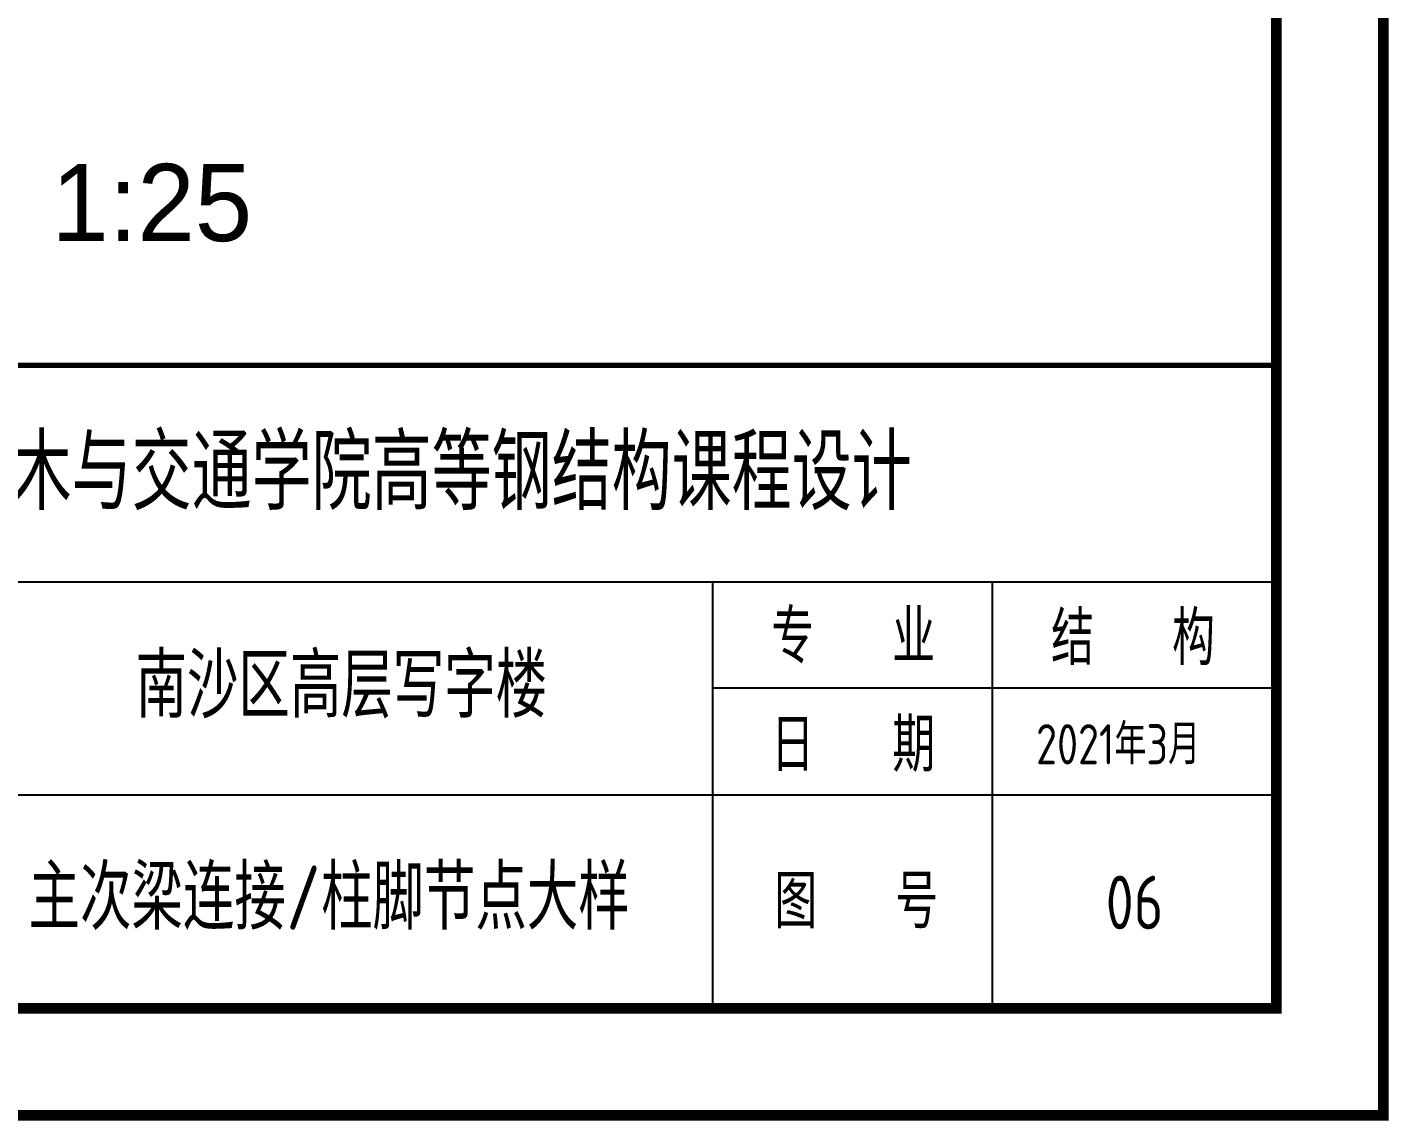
# Model space of a CAD drawing. Extents: x 31132 to 885236, y 345273 to 1212165.
# Drawn here: x 345753 to 353694, y 536341 to 542718 of the extents above; entities that cross this region are included whole.
import ezdxf
from ezdxf.enums import TextEntityAlignment as Align

# ---------------------------------------------------------------- set-up
doc = ezdxf.new("R2010")
doc.units = 0
doc.header["$LTSCALE"] = 1000
for name, color, linetype in [('PUB_TITLE', 4, 'CONTINUOUS'), ('TEXT', 7, 'CONTINUOUS'), ('TK', 4, 'CONTINUOUS'), ('图名', 7, 'CONTINUOUS')]:
    doc.layers.add(name, color=color, linetype=linetype)
doc.styles.add('FS', font='')
doc.styles.add('TSSD_Rein', font='tssdeng.shx', dxfattribs={"width": 0.7, "bigfont": 'hztxt.shx'})
doc.styles.get('FS').set_extended_font_data('Structure Fonts')

msp = doc.modelspace()

# ---------------------------------------------------------------- linework, layer by layer
at = {"layer": 'PUB_TITLE', "color": 4}
for p, q in [((338975.3, 539484.75), (353037.8, 539484.75)), ((349750.12, 539484.75), (349750.12, 536997.28)), ((351381.34, 539484.75), (351381.34, 536997.28)), ((353037.8, 538862.89), (349750.12, 538862.89)), ((338975.3, 538241.02), (353037.8, 538241.02))]:
    msp.add_line(p, q, dxfattribs=at)
at = {"layer": 'PUB_TITLE', "color": 4, "const_width": 31.25}
msp.add_lwpolyline([(353037.8, 540747.28), (338975.3, 540747.28)], dxfattribs=at)
at = {"layer": 'TK', "const_width": 62.5}
for points in [[(301162.8, 536372.28), (301162.8, 573497.28), (353662.8, 573497.28), (353662.8, 536372.28)], [(304287.8, 536997.28), (304287.8, 572872.28), (353037.8, 572872.28), (353037.8, 536997.28)]]:
    msp.add_lwpolyline(points, close=True, dxfattribs=at)

# ---------------------------------------------------------------- texts
at = {"layer": 'TEXT', "style": 'TSSD_Rein', "width": 0.8}
msp.add_text('华南理工大学土木与交通学院高等钢结构课程设计', height=437.5, dxfattribs=at).set_placement((343211.81, 539902.61))
at = {"layer": 'TEXT', "lineweight": 20, "style": 'TSSD_Rein', "width": 0.8}
for s, height, p in [('专   业', 312.5, (350092.62, 539008.51)), ('结   构', 312.5, (351724.82, 538998.35)), ('南沙区高层写字楼', 375, (346385.16, 538690.89)), ('日   期', 312.5, (350092.62, 538376.36)), ('2021年3月', 234.375, (351637.09, 538419.38)), ('主次梁连接/柱脚节点大样', 375, (345761.07, 537455.22)), ('图   号', 312.5, (350110.26, 537463.32)), ('06', 312.5, (352043.23, 537457.73))]:
    msp.add_text(s, height=height, dxfattribs=at).set_placement(p)
at = {"layer": '图名', "style": 'FS'}
msp.add_text('1:25', height=450, dxfattribs=at).set_placement((345893.83, 541335.95), align=Align.BOTTOM_LEFT)

doc.saveas('drawing.dxf')
